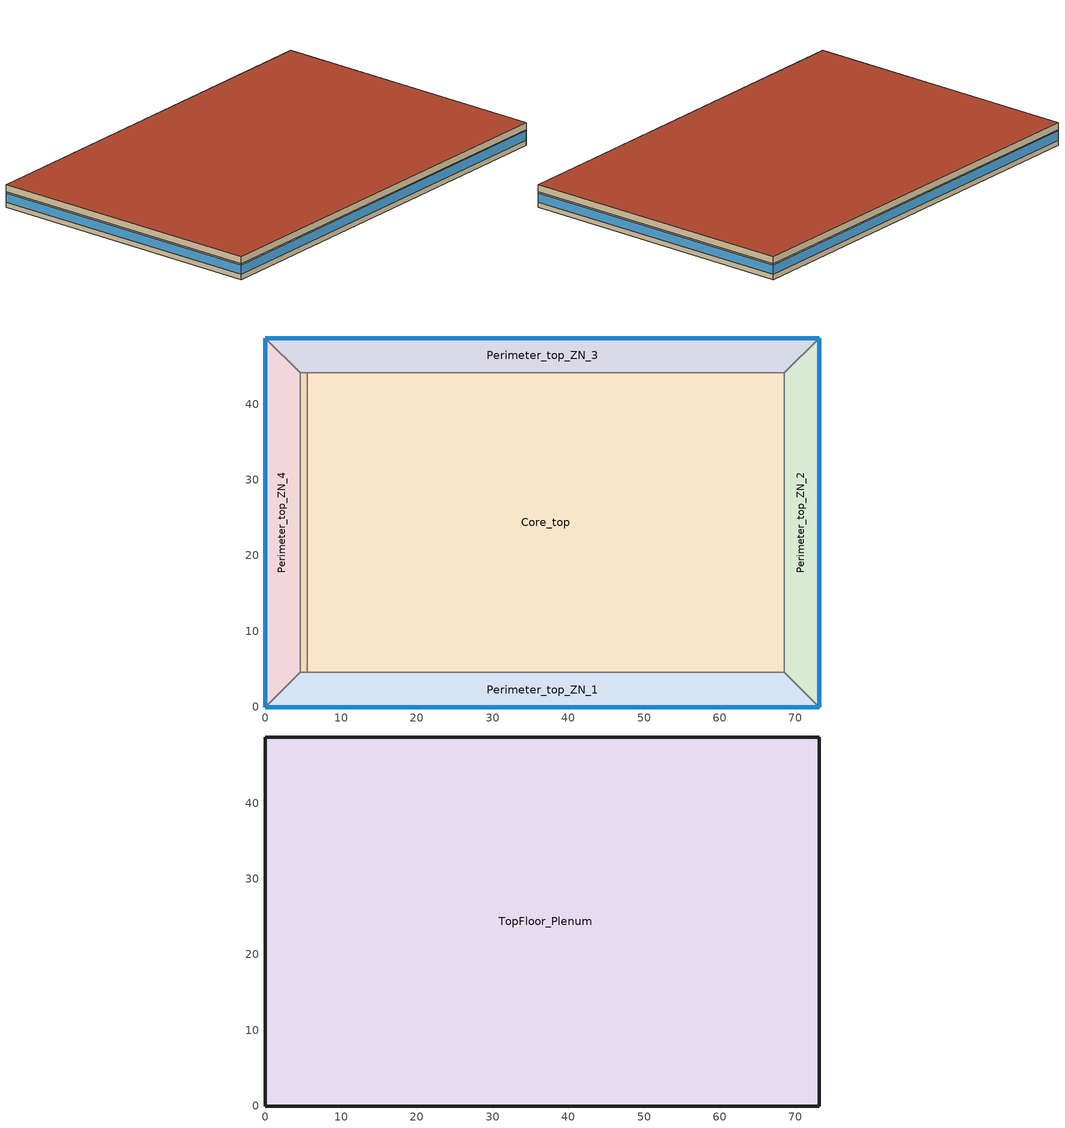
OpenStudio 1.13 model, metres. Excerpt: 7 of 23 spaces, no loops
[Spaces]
DataCenter_top_ZN_6
 floor adiabatic (Floor Adiabatic construction): 5.49,44.16 5.49,4.57 4.57,4.57 4.57,44.16 z43.6
 wall to Perimeter_top_ZN_4: 4.57,44.16 4.57,4.57 z43.6:46.34
 wall to Core_top: 5.49,4.57 5.49,44.16 z43.6:46.34
 wall to Perimeter_top_ZN_3: 5.49,44.16 4.57,44.16 z43.6:46.34
 wall to Perimeter_top_ZN_1: 4.57,4.57 5.49,4.57 z43.6:46.34
Perimeter_top_ZN_3
 floor adiabatic (Floor Adiabatic construction): 73.11,48.74 68.53,44.16 4.57,44.16 0,48.74 z43.6
 wall outside: 73.11,48.74 0,48.74 z43.6:46.34
 wall to Core_top: 5.49,44.16 68.53,44.16 z43.6:46.34
 wall to Perimeter_top_ZN_2: 68.53,44.16 73.11,48.74 z43.6:46.34
 wall to Perimeter_top_ZN_4: 0,48.74 4.57,44.16 z43.6:46.34
 window: 73.11,48.74 0,48.74 z44.51:46.1
Core_top
 floor adiabatic (Floor Adiabatic construction): 68.53,44.16 68.53,4.57 5.49,4.57 5.49,44.16 z43.6
 wall to Perimeter_top_ZN_1: 5.49,4.57 68.53,4.57 z43.6:46.34
 wall to Perimeter_top_ZN_2: 68.53,4.57 68.53,44.16 z43.6:46.34
Perimeter_top_ZN_2
 floor adiabatic (Floor Adiabatic construction): 73.11,48.74 73.11,0 68.53,4.57 68.53,44.16 z43.6
 wall outside: 73.11,0 73.11,48.74 z43.6:46.34
 wall to Perimeter_top_ZN_1: 68.53,4.57 73.11,0 z43.6:46.34
 window: 73.11,0 73.11,48.74 z44.51:46.1
Perimeter_top_ZN_1
 floor adiabatic (Floor Adiabatic construction): 68.53,4.57 73.11,0 0,0 4.57,4.57 z43.6
 wall outside: 0,0 73.11,0 z43.6:46.34
 wall to Perimeter_top_ZN_4: 4.57,4.57 0,0 z43.6:46.34
 window: 0,0 73.11,0 z44.51:46.1
Perimeter_top_ZN_4
 floor adiabatic (Floor Adiabatic construction): 0,48.74 4.57,44.16 4.57,4.57 0,0 z43.6
 wall outside: 0,48.74 0,0 z43.6:46.34
 window: 0,48.74 0,0 z44.51:46.1
TopFloor_Plenum
 floor to Perimeter_top_ZN_3: 73.11,48.74 68.53,44.16 4.57,44.16 0,48.74 z46.34
 floor to Perimeter_top_ZN_2: 73.11,48.74 73.11,0 68.53,4.57 68.53,44.16 z46.34
 floor to Perimeter_top_ZN_1: 68.53,4.57 73.11,0 0,0 4.57,4.57 z46.34
 floor to Perimeter_top_ZN_4: 0,48.74 4.57,44.16 4.57,4.57 0,0 z46.34
 floor to DataCenter_top_ZN_6: 5.49,44.16 5.49,4.57 4.57,4.57 4.57,44.16 z46.34
 floor to Core_top: 68.53,44.16 68.53,4.57 5.49,4.57 5.49,44.16 z46.34
 wall outside: 0,0 73.11,0 73.11,48.74 0,48.74 0,0 z46.34:47.56
 roof outside: 73.11,0 73.11,48.74 0,48.74 0,0 z47.56
[Building]
NECB 2011-LargeOffice-NECB HDD Method-CAN_PQ_Sherbrooke.716100_CWEC.epw created: 2016-11-24 16:45:50 +0000: North Axis {deg}=0; Default Construction Set=NECB 2011 - Office - NECB HDD Method; Standards Building Type=LargeOffice
[Site]
Sherbrooke_PQ_CAN: Latitude {deg}=45.43; Longitude {deg}=-71.68; Time Zone {hr}=-5; Elevation {m}=241; Terrain=City
[Site:GroundTemperature:BuildingSurface]
19.527, 19.502, 19.536, 19.598, 20.002, 21.64, 22.225, 22.375, 21.449, 20.121, 19.802, 19.633
[Site:WaterMainsTemperature]
Calculation Method=Correlation; Annual Average Outdoor Air Temperature {C}=4.28333; Maximum Difference In Monthly Average Outdoor Air Temperatures {deltaC}=28.2
[SizingPeriod:DesignDay] Barometric Pressure {Pa}=98463; Sky Clearness=0; Rain Indicator=0; Snow Indicator=0; Day of Month=21; Daylight Saving Time Indicator=0; Humidity Indicating Type=Wetbulb; Dry-Bulb Temperature Range Modifier Type=DefaultMultipliers
Name | Maximum Dry-Bulb Temperature {C} | Daily Dry-Bulb Temperature Range {deltaC} | Humidity Indicating Conditions at Maximum Dry-Bulb | Wind Speed {m/s} | Wind Direction {deg} | Month | Day Type | Solar Model Indicator | ASHRAE Taub | ASHRAE Taud
Sherbrooke Ann Clg .4% Condns DB=>MWB | 28.6 | 11.7 | 20.9 | 3.7 | 250 | 7 | SummerDesignDay | ASHRAETau | 0.446 | 2.039
Sherbrooke Ann Htg 99.6% Condns DB | -28.3 | 0 | -28.3 | 1.7 | 90 | 1 | WinterDesignDay | ASHRAEClearSky
[ClimateZones]

[Material:NoMass] Thermal Absorptance=0.9; Solar Absorptance=0.7
Name | Roughness | Thermal Resistance {m2-K/W} | Visible Absorptance
CP02 CARPET PAD | VeryRough | 0.21648 | 0.8
Nonres_Floor_Insulation | MediumSmooth | 2.88292 | 0.7
Typical Insulation R-13.06 | Smooth | 2.2993 | 0.7
Typical Carpet Pad | Smooth | 0.21648 | 0.8
Typical Insulation R-10.11 | Smooth | 1.78074 | 0.7
Typical Insulation R-19.63 | Smooth | 3.4567 | 0.7
Typical Insulation R-0.58 | Smooth | 0.101875 | 0.7
Typical Insulation R-1.15 | Smooth | 0.202527 | 0.7
[Material]
Name | Roughness | Thickness {m} | Conductivity {W/m-K} | Density {kg/m3} | Specific Heat {J/kg-K} | Thermal Absorptance | Solar Absorptance | Visible Absorptance
100mm Normalweight concrete floor | MediumSmooth | 0.1016 | 2.31 | 2322 | 832
G01 13mm gypsum board | Smooth | 0.0127 | 0.16 | 800 | 1090 | 0.9 | 0.7 | 0.5
4 in. Normalweight Concrete Floor | MediumRough | 0.1016 | 2.31 | 2322 | 832 | 0.9 | 0.7 | 0.7
1IN Stucco | Smooth | 0.0253 | 0.6918 | 1858 | 837 | 0.9 | 0.7 | 0.92
8IN CONCRETE HW RefBldg | Rough | 0.2032 | 1.311 | 2240 | 836.8 | 0.9 | 0.7 | 0.7
1/2IN Gypsum | Smooth | 0.0127 | 0.16 | 784.9 | 830 | 0.9 | 0.4 | 0.4
Metal Roof Surface; F08 Metal surface | Smooth | 0.0008 | 45.28 | 7824 | 500 | 0.9 | 0.7 | 0.7
6 in. Normalweight Concrete Floor | MediumRough | 0.1524 | 2.31 | 2322 | 832 | 0.9 | 0.7 | 0.7
G05 25mm wood | MediumSmooth | 0.0254 | 0.15 | 608 | 1630 | 0.9 | 0.5 | 0.5
[Construction]
Floor Adiabatic construction: CP02 CARPET PAD, 100mm Normalweight concrete floor, Nonres_Floor_Insulation
Typical Insulated Exterior Mass Floor R-15.63: Typical Insulation R-13.06, 4 in. Normalweight Concrete Floor, Typical Carpet Pad
Typical Insulated Exterior Mass Wall R-12.5: 1IN Stucco, 8IN CONCRETE HW RefBldg, Typical Insulation R-10.11, 1/2IN Gypsum
Typical Insulated Metal Building Roof R-20.41: Metal Roof Surface, Typical Insulation R-19.63
Typical Interior Floor: 100mm Normalweight concrete floor, CP02 CARPET PAD
Typical Interior Wall: G01 13mm gypsum board, G01 13mm gypsum board
Typical Interior Ceiling: CP02 CARPET PAD, 100mm Normalweight concrete floor
Typical Insulated Carpeted 6in Slab Floor: 6 in. Normalweight Concrete Floor, Typical Carpet Pad
U 0.55 SHGC 0.31 Dbl Ref-D Tint 6mm/6mm Air: REF D TINT 6MM, AIR 6MM, CLEAR 6MM
Typical Insulated Metal Door R-1.43: F08 Metal surface, Typical Insulation R-0.58
U 0.35 SHGC 0.35 Dbl LoE (e2-.1) Tint 6mm/13mm Air: LoE TINT 6MM, AIR 13MM, CLEAR 6MM
Typical Overhead Door R-2.0: Typical Insulation R-1.15
U 0.48 SHGC 0.40 Dbl Ref-D Clr 6mm/13mm: REF D CLEAR 6MM, AIR 13MM, CLEAR 6MM
Typical Interior Window: Clear 3mm
Typical Interior Door; Typical Interior Partition: G05 25mm wood
[DefaultConstructionSet]
NECB 2011 - Office - NECB HDD Method: Default Exterior Surface Constructions=Default Surface Constructions 1; Default Interior Surface Constructions=Default Surface Constructions 2; Default Ground Contact Surface Constructions=Default Surface Constructions 3; Default Exterior SubSurface Constructions=Default Sub Surface Constructions 1; Default Interior SubSurface Constructions=Default Sub Surface Constructions 2; Interior Partition Construction=Typical Interior Partition
[DefaultSurfaceConstructions]
Name | Floor Construction | Wall Construction | Roof Ceiling Construction
Default Surface Constructions 1 | Typical Insulated Exterior Mass Floor R-15.63 | Typical Insulated Exterior Mass Wall R-12.5 | Typical Insulated Metal Building Roof R-20.41
Default Surface Constructions 2 | Typical Interior Floor | Typical Interior Wall | Typical Interior Ceiling
Default Surface Constructions 3 | Typical Insulated Carpeted 6in Slab Floor | Typical Insulated Carpeted 6in Slab Floor | Typical Insulated Carpeted 6in Slab Floor
[DefaultSubSurfaceConstructions]
Name | Fixed Window Construction | Operable Window Construction | Door Construction | Glass Door Construction | Overhead Door Construction | Skylight Construction | Tubular Daylight Dome Construction | Tubular Daylight Diffuser Construction
Default Sub Surface Constructions 1 | U 0.55 SHGC 0.31 Dbl Ref-D Tint 6mm/6mm Air | U 0.55 SHGC 0.31 Dbl Ref-D Tint 6mm/6mm Air | Typical Insulated Metal Door R-1.43 | U 0.35 SHGC 0.35 Dbl LoE (e2-.1) Tint 6mm/13mm Air | Typical Overhead Door R-2.0 | U 0.48 SHGC 0.40 Dbl Ref-D Clr 6mm/13mm | Typical Interior Window | Typical Interior Window
Default Sub Surface Constructions 2 | Typical Interior Window | Typical Interior Window | Typical Interior Door
[WindowMaterial:Glazing] Optical Data Type=SpectralAverage; Infrared Transmittance at Normal Incidence=0; Front Side Infrared Hemispherical Emissivity=0.84; Conductivity {W/m-K}=0.9; Dirt Correction Factor for Solar and Visible Transmittance=1; Solar Diffusing=No
Name | Thickness {m} | Solar Transmittance at Normal Incidence | Front Side Solar Reflectance at Normal Incidence | Back Side Solar Reflectance at Normal Incidence | Visible Transmittance at Normal Incidence | Front Side Visible Reflectance at Normal Incidence | Back Side Visible Reflectance at Normal Incidence | Back Side Infrared Hemispherical Emissivity
REF D TINT 6MM | 0.006 | 0.3 | 0.14 | 0.36 | 0.25 | 0.18 | 0.45 | 0.82
CLEAR 6MM | 0.006 | 0.775 | 0.071 | 0.071 | 0.881 | 0.08 | 0.08 | 0.84
LoE TINT 6MM | 0.006 | 0.36 | 0.093 | 0.2 | 0.5 | 0.035 | 0.054 | 0.1
REF D CLEAR 6MM | 0.006 | 0.429 | 0.308 | 0.379 | 0.334 | 0.453 | 0.505 | 0.82
Clear 3mm | 0.003 | 0.837 | 0.075 | 0.075 | 0.898 | 0.081 | 0.081 | 0.84
[WindowMaterial:Gas] Gas Type=Air
Name | Thickness {m}
AIR 6MM | 0.0063
AIR 13MM | 0.0127
[Space]
Name | Space Type | Building Story | Thermal Zone | Part of Total Floor Area
DataCenter_top_ZN_6 | Space Function Office - open plan | Building Story 6 | Sys-6 Flr-6 Sch-A HPlcmt-core
Perimeter_top_ZN_3 | Space Function Office - open plan | Building Story 6 | Sys-6 Flr-6 Sch-A HPlcmt-north | Yes
Core_top | Space Function Office - open plan | Building Story 6 | Sys-6 Flr-6 Sch-A HPlcmt-core | Yes
Perimeter_top_ZN_2 | Space Function Office - open plan | Building Story 6 | Sys-6 Flr-6 Sch-A HPlcmt-east | Yes
Perimeter_top_ZN_1 | Space Function Office - open plan | Building Story 6 | Sys-6 Flr-6 Sch-A HPlcmt-south | Yes
TopFloor_Plenum | Space Function - undefined - | Building Story 7 |  | No
Perimeter_top_ZN_4 | Space Function Office - open plan | Building Story 6 | Sys-6 Flr-6 Sch-A HPlcmt-west | Yes
[SpaceType] Standards Building Type=Space Function
Name | Default Schedule Set | Design Specification Outdoor Air Object | Standards Space Type
Space Function Office - open plan | Space Function Office - open plan Schedule Set | Space Function Office - open plan Ventilation | Office - open plan
Space Function - undefined - | Space Function - undefined - Schedule Set | Space Function - undefined - Ventilation | - undefined -
[DesignSpecification:OutdoorAir]
Name | Outdoor Air Flow per Person {m3/s-person} | Outdoor Air Flow per Floor Area {m3/s-m2} | Outdoor Air Flow Air Changes per Hour {1/hr} | Outdoor Air Method
Space Function - undefined - Ventilation | 0 | 0 | 0
Space Function Office - open plan Ventilation |  | 0.0004318 |  | Sum
[DefaultScheduleSet] Infiltration Schedule=Always On
Name | Number of People Schedule | People Activity Level Schedule | Lighting Schedule | Electric Equipment Schedule
Space Function - undefined - Schedule Set
Space Function Office - open plan Schedule Set | NECB-A-Occupancy | NECB-Activity | NECB-A-Lighting | NECB-A-Electric-Equipment
[ThermostatSetpoint:DualSetpoint] Heating Setpoint Temperature Schedule=NECB-A-Thermostat Setpoint-Heating; Cooling Setpoint Temperature Schedule=NECB-A-Thermostat Setpoint-Cooling
Space Function Office - open plan Thermostat 30; Space Function Office - open plan Thermostat 31; Space Function Office - open plan Thermostat 32; Space Function Office - open plan Thermostat 33; Space Function Office - open plan Thermostat 34
[People:Definition]
Space Function Office - open plan People Definition: Number of People Calculation Method=People/Area; People per Space Floor Area {person/m2}=0.0500522; Fraction Radiant=0.3
[People]
Space Function Office - open plan People: People Definition=Space Function Office - open plan People Definition; Space or SpaceType=Space Function Office - open plan; Work Efficiency Schedule=Work Efficiency Schedule; Clothing Insulation Schedule=Clothing Schedule; Air Velocity Schedule=Air Velocity Schedule
[Lights:Definition]
Space Function Office - open plan Lights Definition: Design Level Calculation Method=Watts/Area; Watts per Space Floor Area {W/m2}=10.9999; Fraction Radiant=0.5; Fraction Visible=0.2
[Lights]
Space Function Office - open plan Lights: Lights Definition=Space Function Office - open plan Lights Definition; Space or SpaceType=Space Function Office - open plan
[ElectricEquipment:Definition]
Space Function Office - open plan Elec Equip Definition: Design Level Calculation Method=Watts/Area; Watts per Space Floor Area {W/m2}=7.49994; Fraction Radiant=0.5
[ElectricEquipment]
Space Function Office - open plan Elec Equip: Electric Equipment Definition=Space Function Office - open plan Elec Equip Definition; Space or SpaceType=Space Function Office - open plan
[SpaceInfiltration:DesignFlowRate] Schedule=Always On Discrete; Design Flow Rate Calculation Method=Flow/ExteriorArea; Flow per Exterior Surface Area {m3/s-m2}=0.00025; Constant Term Coefficient=0; Temperature Term Coefficient=0; Velocity Term Coefficient=0.224; Velocity Squared Term Coefficient=0
Name | Space or SpaceType
Perimeter_top_ZN_1 Infiltration | Perimeter_top_ZN_1
Perimeter_top_ZN_2 Infiltration | Perimeter_top_ZN_2
Perimeter_top_ZN_3 Infiltration | Perimeter_top_ZN_3
Perimeter_top_ZN_4 Infiltration | Perimeter_top_ZN_4
TopFloor_Plenum Infiltration | TopFloor_Plenum
[BuildingStory]
Name | Nominal Z Coordinate {m}
Building Story 6 | 43.5952
Building Story 7 | 46.3392
[ThermalZone] Use Ideal Air Loads=No
Name | Thermostat
Sys-6 Flr-6 Sch-A HPlcmt-north | Space Function Office - open plan Thermostat 30
Sys-6 Flr-6 Sch-A HPlcmt-east | Space Function Office - open plan Thermostat 31
Sys-6 Flr-6 Sch-A HPlcmt-west | Space Function Office - open plan Thermostat 32
Sys-6 Flr-6 Sch-A HPlcmt-south | Space Function Office - open plan Thermostat 33
Sys-6 Flr-6 Sch-A HPlcmt-core | Space Function Office - open plan Thermostat 34
[Schedule:Ruleset]
Always On: Default Day Schedule=Always On Default
Clothing Schedule: Default Day Schedule=Clothing Schedule Default Winter Clothes
Air Velocity Schedule: Default Day Schedule=Air Velocity Schedule Default
Work Efficiency Schedule: Default Day Schedule=Work Efficiency Schedule Default
NECB-A-Occupancy: Default Day Schedule=NECB-A-Occupancy Default
NECB-Activity: Default Day Schedule=NECB-Activity Default; Summer Design Day Schedule=NECB-Activity Summer Design Day; Winter Design Day Schedule=NECB-Activity Winter Design Day
NECB-A-Lighting: Default Day Schedule=NECB-A-Lighting Default
NECB-A-Electric-Equipment: Default Day Schedule=NECB-A-Electric-Equipment Default
NECB-A-Thermostat Setpoint-Heating: Default Day Schedule=NECB-A-Thermostat Setpoint-Heating Default
NECB-A-Thermostat Setpoint-Cooling: Default Day Schedule=NECB-A-Thermostat Setpoint-Cooling Default
[Schedule:Day]
Always On Default; Clothing Schedule Default Winter Clothes: 24, 0, 1
Clothing Schedule Summer Clothes: 24, 0, 0.5
Air Velocity Schedule Default; NECB-A-Electric-Equipment Sat Day; NECB-A-Electric-Equipment Sun|Hol Day: 24, 0, 0.2
Work Efficiency Schedule Default; NECB-A-Occupancy Sat Day; NECB-A-Occupancy Sun|Hol Day: 24, 0, 0
NECB-A-Occupancy Default; NECB-A-Occupancy Default|Wkdy Day: 7, 0, 0, 8, 0, 0.1, 9, 0, 0.7, 12, 0, 0.9, 14, 0, 0.5, 17, 0, 0.9, 18, 0, 0.7, 19, 0, 0.3, 23, 0, 0.1, 24, 0, 0
NECB-Activity Default; NECB-Activity Winter Design Day; NECB-Activity Summer Design Day: 24, 0, 130
NECB-A-Lighting Default; NECB-A-Lighting Default|Wkdy Day: 7, 0, 0.05, 8, 0, 0.3, 9, 0, 0.8, 17, 0, 0.9, 18, 0, 0.8, 19, 0, 0.5, 21, 0, 0.3, 23, 0, 0.1, 24, 0, 0.05
NECB-A-Lighting Sat Day; NECB-A-Lighting Sun|Hol Day: 24, 0, 0.05
NECB-A-Electric-Equipment Default; NECB-A-Electric-Equipment Default|Wkdy Day: 7, 0, 0.2, 8, 0, 0.3, 9, 0, 0.8, 18, 0, 0.9, 19, 0, 0.5, 21, 0, 0.3, 24, 0, 0.2
NECB-A-Thermostat Setpoint-Heating Default; NECB-A-Thermostat Setpoint-Heating Default|Wkdy Day: 6, 0, 18, 7, 0, 20, 21, 0, 22, 24, 0, 18
NECB-A-Thermostat Setpoint-Heating Sat Day; NECB-A-Thermostat Setpoint-Heating Sun|Hol Day: 24, 0, 18
NECB-A-Thermostat Setpoint-Cooling Default; NECB-A-Thermostat Setpoint-Cooling Default|Wkdy Day: 6, 0, 35, 21, 0, 24, 24, 0, 35
NECB-A-Thermostat Setpoint-Cooling Sat Day; NECB-A-Thermostat Setpoint-Cooling Sun|Hol Day: 24, 0, 35
[Schedule:Rule] Date Specification Type=DateRange; Start Day=1
Name | Schedule Ruleset | Rule Order | Day Schedule | Start Month | End Month | End Day | Apply Monday | Apply Tuesday | Apply Wednesday | Apply Thursday | Apply Friday | Apply Saturday | Apply Sunday
Schedule Rule 1 | Clothing Schedule | 0 | Clothing Schedule Summer Clothes | 5 | 9 | 30
Schedule Rule 2 | NECB-A-Occupancy | 2 | NECB-A-Occupancy Default|Wkdy Day | 1 | 12 | 31 | Yes | Yes | Yes | Yes | Yes
Schedule Rule 3 | NECB-A-Occupancy | 1 | NECB-A-Occupancy Sat Day | 1 | 12 | 31 |  |  |  |  |  | Yes
Schedule Rule 4 | NECB-A-Occupancy | 0 | NECB-A-Occupancy Sun|Hol Day | 1 | 12 | 31 |  |  |  |  |  |  | Yes
Schedule Rule 5 | NECB-A-Lighting | 2 | NECB-A-Lighting Default|Wkdy Day | 1 | 12 | 31 | Yes | Yes | Yes | Yes | Yes
Schedule Rule 6 | NECB-A-Lighting | 1 | NECB-A-Lighting Sat Day | 1 | 12 | 31 |  |  |  |  |  | Yes
Schedule Rule 7 | NECB-A-Lighting | 0 | NECB-A-Lighting Sun|Hol Day | 1 | 12 | 31 |  |  |  |  |  |  | Yes
Schedule Rule 8 | NECB-A-Electric-Equipment | 2 | NECB-A-Electric-Equipment Default|Wkdy Day | 1 | 12 | 31 | Yes | Yes | Yes | Yes | Yes
Schedule Rule 9 | NECB-A-Electric-Equipment | 1 | NECB-A-Electric-Equipment Sat Day | 1 | 12 | 31 |  |  |  |  |  | Yes
Schedule Rule 10 | NECB-A-Electric-Equipment | 0 | NECB-A-Electric-Equipment Sun|Hol Day | 1 | 12 | 31 |  |  |  |  |  |  | Yes
Schedule Rule 11 | NECB-A-Thermostat Setpoint-Heating | 2 | NECB-A-Thermostat Setpoint-Heating Default|Wkdy Day | 1 | 12 | 31 | Yes | Yes | Yes | Yes | Yes
Schedule Rule 12 | NECB-A-Thermostat Setpoint-Heating | 1 | NECB-A-Thermostat Setpoint-Heating Sat Day | 1 | 12 | 31 |  |  |  |  |  | Yes
Schedule Rule 13 | NECB-A-Thermostat Setpoint-Heating | 0 | NECB-A-Thermostat Setpoint-Heating Sun|Hol Day | 1 | 12 | 31 |  |  |  |  |  |  | Yes
Schedule Rule 14 | NECB-A-Thermostat Setpoint-Cooling | 2 | NECB-A-Thermostat Setpoint-Cooling Default|Wkdy Day | 1 | 12 | 31 | Yes | Yes | Yes | Yes | Yes
Schedule Rule 15 | NECB-A-Thermostat Setpoint-Cooling | 1 | NECB-A-Thermostat Setpoint-Cooling Sat Day | 1 | 12 | 31 |  |  |  |  |  | Yes
Schedule Rule 16 | NECB-A-Thermostat Setpoint-Cooling | 0 | NECB-A-Thermostat Setpoint-Cooling Sun|Hol Day | 1 | 12 | 31 |  |  |  |  |  |  | Yes
[Schedule:Constant]
Always On Discrete: Value=1
